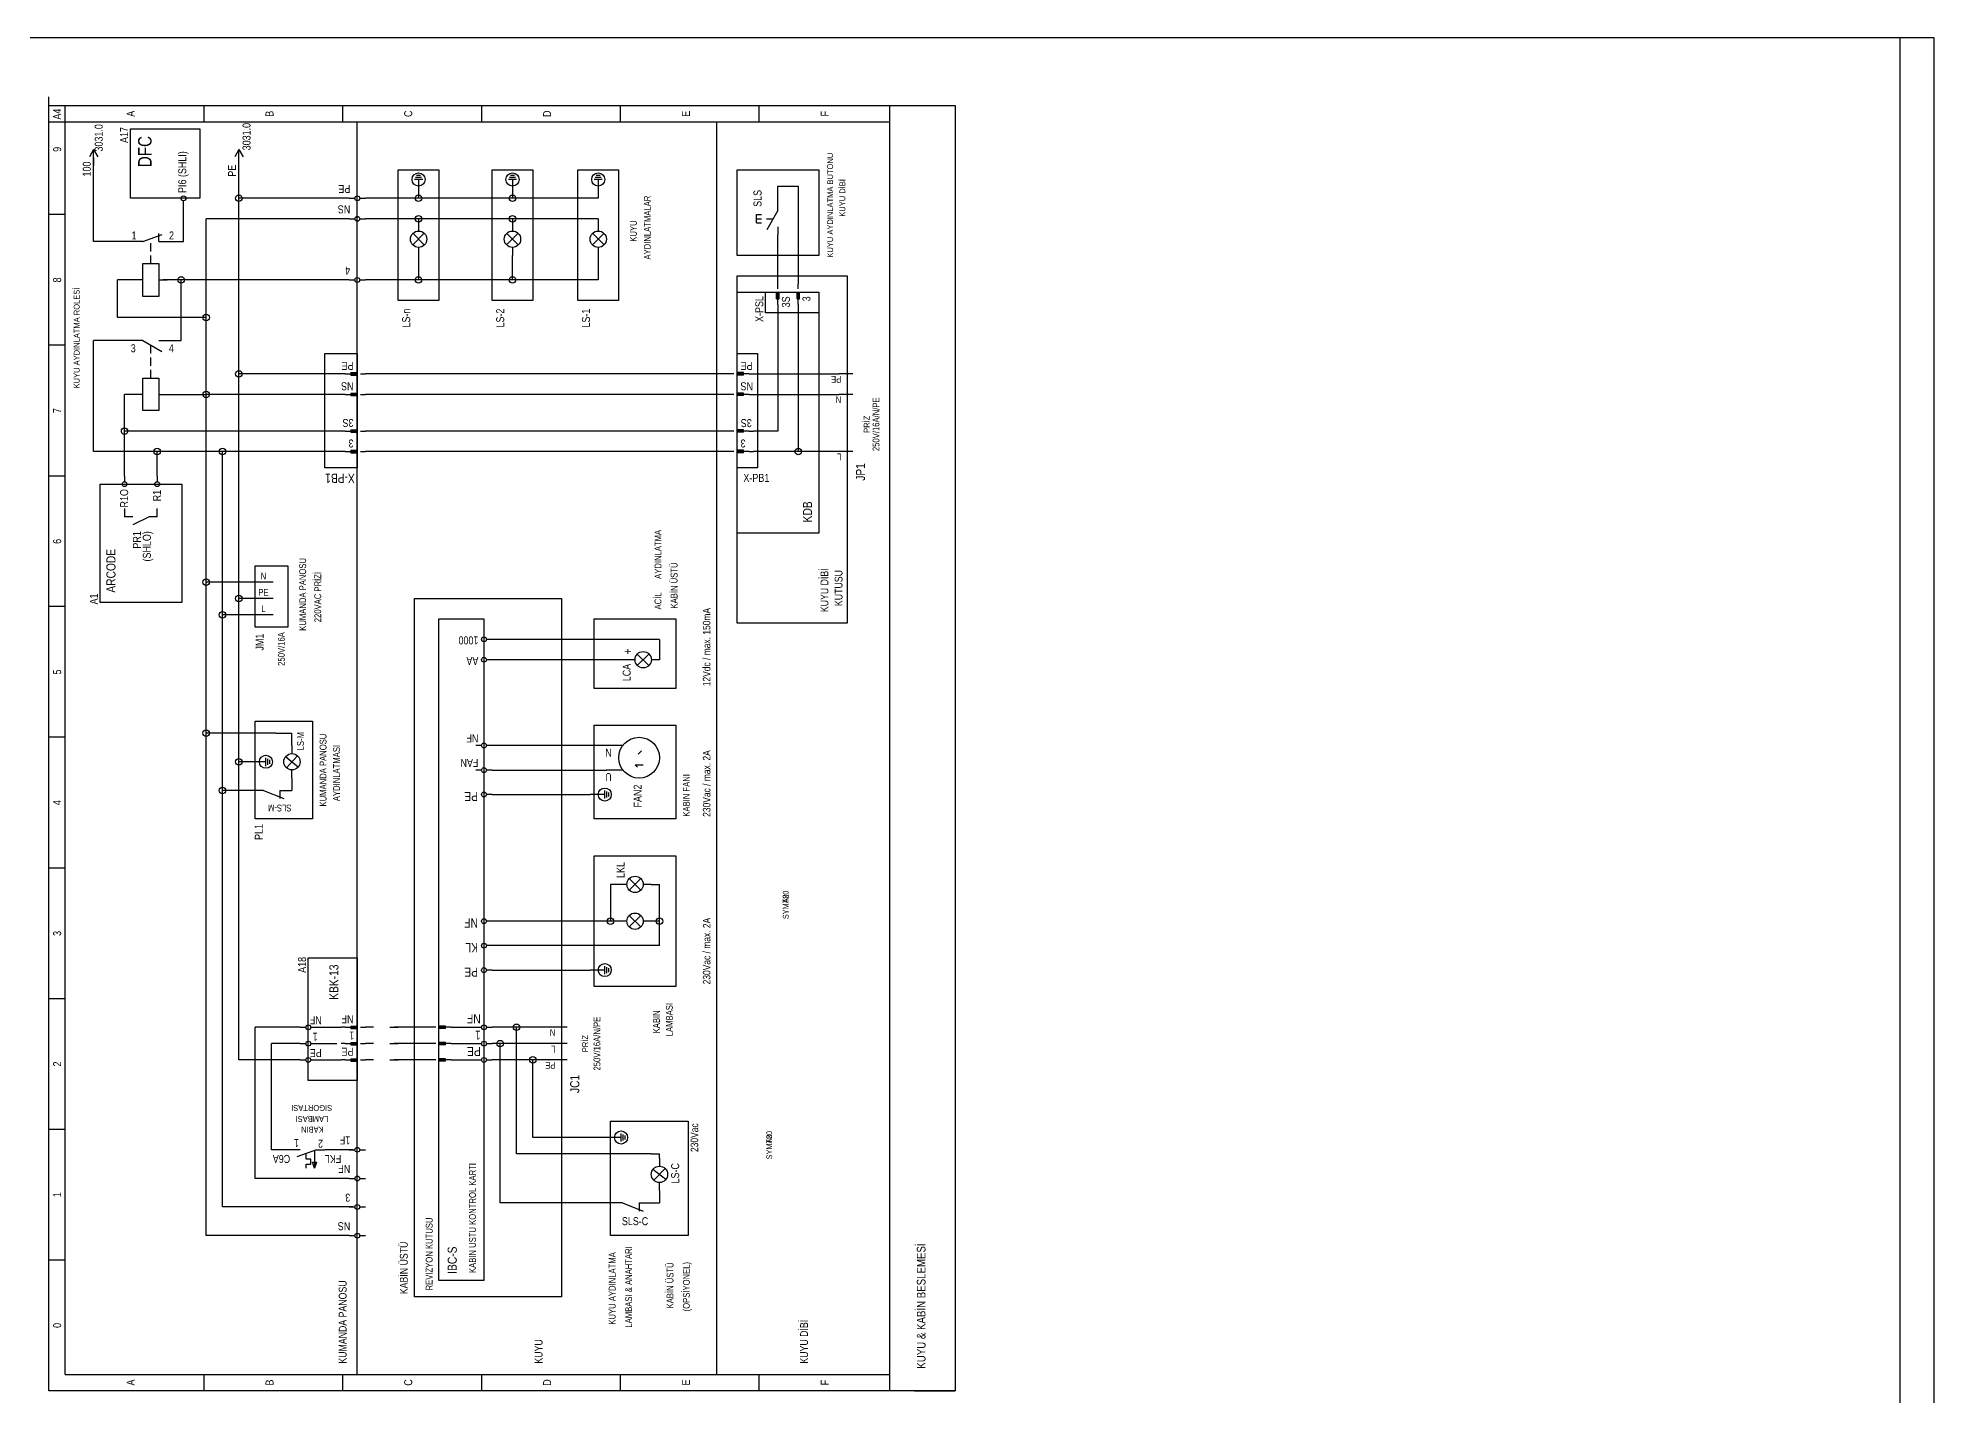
# Model space of a CAD drawing. Header units: centimetres. Extents: x 0 to 12847, y -30 to 2970.
# Drawn here: x 11451 to 12847, y 1971 to 2970 of the extents above; entities that cross this region are included whole.
import ezdxf
from ezdxf.enums import TextEntityAlignment as Align

# ---------------------------------------------------------------- set-up
doc = ezdxf.new("R2010")
doc.units = ezdxf.units.CM
for name, color, linetype in [('SCOTT-CERCEVE', 7, 'CONTINUOUS'), ('SCOTT-ELEKTRIK', 3, 'CONTINUOUS'), ('SCOTT-ELEKTRIK-YAZI', 4, 'CONTINUOUS')]:
    doc.layers.add(name, color=color, linetype=linetype)
doc.styles.get("Standard").update_dxf_attribs({"font": 'arial.ttf', "width": 0.8})

msp = doc.modelspace()

# ---------------------------------------------------------------- linework, layer by layer
at = {"layer": 'SCOTT-CERCEVE'}
for points in [[(0, 0), (12846.6, 0), (12846.6, 2970), (0, 2970)], [(100, 0), (12821.6, 0), (12821.6, 2970), (100, 2970)]]:
    msp.add_lwpolyline(points, close=True, dxfattribs=at)
at = {"layer": 'SCOTT-ELEKTRIK'}
for p, q in [((11458.9, 2920.2), (11458.9, 2926.6)), ((11458.9, 1974.4), (11458.9, 2920.2)), ((11458.9, 2920.2), (12126, 2920.2)), ((11470.9, 1986.5), (11470.9, 2920.2)), ((11573.1, 2920.2), (11573.1, 2908.2)), ((11675.2, 2920.2), (11675.2, 2908.2)), ((11777.4, 2920.2), (11777.4, 2908.2)), ((11879.6, 2908.2), (11879.6, 2920.2)), ((11981.8, 2908.2), (11981.8, 2920.2)), ((12077.9, 1974.4), (12077.9, 2920.2)), ((12126, 2920.2), (12126, 1974.4)), ((11458.9, 2908.2), (12077.9, 2908.2)), ((11519, 2903.1), (11570.1, 2903.1)), ((11519, 2852), (11519, 2903.1)), ((11570.1, 2903.1), (11570.1, 2852)), ((11686, 1986.5), (11686, 2908.2)), ((11950.5, 1986.5), (11950.5, 2908.2)), ((11491.9, 2888), (11488.9, 2882.6)), ((11491.9, 2888), (11494.9, 2882.6)), ((11491.9, 2876), (11491.9, 2888)), ((11491.9, 2882), (11491.9, 2876)), ((11491.9, 2820.1), (11491.9, 2876)), ((11598.8, 2888), (11595.8, 2882.6)), ((11598.8, 2852), (11598.8, 2888)), ((11598.8, 2888), (11601.9, 2882.6)), ((11716.1, 2776.8), (11716.1, 2873)), ((11716.1, 2873), (11746.1, 2873)), ((11734.1, 2865.8), (11728.1, 2865.8)), ((11733.3, 2867.3), (11728.8, 2867.3)), ((11732.6, 2868.8), (11729.6, 2868.8)), ((11731.1, 2865.8), (11731.1, 2855)), ((11746.1, 2873), (11746.1, 2776.8)), ((11785.2, 2776.8), (11785.2, 2873)), ((11785.2, 2873), (11815.2, 2873)), ((11803.2, 2865.8), (11797.2, 2865.8)), ((11802.5, 2867.3), (11797.9, 2867.3)), ((11801.7, 2868.8), (11798.7, 2868.8)), ((11800.2, 2865.8), (11800.2, 2855)), ((11815.2, 2873), (11815.2, 2776.8)), ((11848.3, 2776.8), (11848.3, 2873)), ((11848.3, 2873), (11878.3, 2873)), ((11866.3, 2865.8), (11860.3, 2865.8)), ((11865.6, 2867.3), (11861.1, 2867.3)), ((11864.8, 2868.8), (11861.8, 2868.8)), ((11863.3, 2865.8), (11863.3, 2855)), ((11878.3, 2873), (11878.3, 2776.8)), ((11965.5, 2809.9), (11965.5, 2873)), ((11965.5, 2873), (12025.6, 2873)), ((12025.6, 2873), (12025.6, 2809.9)), ((11570.1, 2852), (11519, 2852)), ((11558, 2846), (11558, 2850.2)), ((11680, 2852), (11598.8, 2852)), ((11598.8, 2722.7), (11598.8, 2852)), ((11680, 2852), (11684.2, 2852)), ((11687.8, 2852), (11692, 2852)), ((11731.1, 2852), (11692, 2852)), ((11731.1, 2855), (11731.1, 2852)), ((11800.2, 2852), (11731.1, 2852)), ((11800.2, 2855), (11800.2, 2852)), ((11863.3, 2852), (11800.2, 2852)), ((11863.3, 2855), (11863.3, 2852)), ((11995.5, 2861), (12010.6, 2861)), ((11995.5, 2849), (11995.5, 2861)), ((11995.5, 2843), (11995.5, 2849)), ((12010.6, 2861), (12010.6, 2788.9)), ((11470.9, 2840), (11458.9, 2840)), ((11558, 2820.1), (11558, 2846)), ((11574.8, 2707.7), (11574.8, 2836.9)), ((11680, 2836.9), (11574.8, 2836.9)), ((11680, 2836.9), (11684.2, 2836.9)), ((11687.8, 2836.9), (11692, 2836.9)), ((11731.1, 2836.9), (11692, 2836.9)), ((11731.1, 2836.9), (11731.1, 2833.9)), ((11800.2, 2836.9), (11731.1, 2836.9)), ((11731.1, 2833.9), (11731.1, 2827.9)), ((11800.2, 2836.9), (11800.2, 2833.9)), ((11863.3, 2836.9), (11800.2, 2836.9)), ((11800.2, 2833.9), (11800.2, 2827.9)), ((11863.3, 2836.9), (11863.3, 2833.9)), ((11863.3, 2833.9), (11863.3, 2827.9)), ((11979.9, 2833.9), (11979.9, 2840)), ((11979.9, 2840), (11983.5, 2840)), ((11979.9, 2836.9), (11983.5, 2836.9)), ((11979.9, 2833.9), (11983.5, 2833.9)), ((11987.1, 2836.9), (11992.1, 2836.9)), ((11995.5, 2843), (11987.3, 2828.7)), ((11525, 2820.1), (11491.9, 2820.1)), ((11528, 2820.1), (11522, 2820.1)), ((11528, 2820.1), (11542.4, 2825.3)), ((11534, 2821.9), (11534, 2822.2)), ((11540, 2820.1), (11540, 2826.1)), ((11540, 2820.1), (11546, 2820.1)), ((11546, 2820.1), (11558, 2820.1)), ((11735.3, 2817.7), (11726.8, 2826.2)), ((11735.3, 2826.2), (11726.8, 2817.7)), ((11804.4, 2817.7), (11795.9, 2826.2)), ((11804.4, 2826.2), (11795.9, 2817.7)), ((11867.6, 2817.7), (11859.1, 2826.2)), ((11867.6, 2826.2), (11859.1, 2817.7)), ((11995.5, 2830.9), (11995.5, 2824.9)), ((11995.5, 2788.9), (11995.5, 2824.9)), ((11534, 2812.9), (11534, 2818.9)), ((11534, 2803.9), (11534, 2809.9)), ((11731.1, 2815.9), (11731.1, 2809.9)), ((11731.1, 2809.9), (11731.1, 2791.9)), ((11800.2, 2815.9), (11800.2, 2809.9)), ((11800.2, 2791.9), (11800.2, 2809.9)), ((11863.3, 2815.9), (11863.3, 2809.9)), ((11863.3, 2809.9), (11863.3, 2791.9)), ((12025.6, 2809.9), (11965.5, 2809.9)), ((11509.4, 2764.3), (11509.4, 2791.9)), ((11522, 2791.9), (11509.4, 2791.9)), ((11528, 2791.9), (11522, 2791.9)), ((11528, 2803.9), (11540, 2803.9)), ((11528, 2779.8), (11528, 2803.9)), ((11540, 2803.9), (11540, 2779.8)), ((11540, 2791.9), (11546, 2791.9)), ((11675.2, 2791.9), (11543, 2791.9)), ((11556.3, 2747.4), (11556.3, 2791.9)), ((11680, 2791.9), (11649.7, 2791.9)), ((11680, 2791.9), (11684.2, 2791.9)), ((11687.8, 2791.9), (11692, 2791.9)), ((11731.1, 2791.9), (11692, 2791.9)), ((11800.2, 2791.9), (11731.1, 2791.9)), ((11863.3, 2791.9), (11800.2, 2791.9)), ((11965.5, 2794.9), (12046.6, 2794.9)), ((11965.5, 2782.9), (11965.5, 2794.9)), ((12046.6, 2794.9), (12046.6, 2539.4)), ((11540, 2779.8), (11528, 2779.8)), ((11965.5, 2605.5), (11965.5, 2782.9)), ((11965.5, 2782.9), (12025.6, 2782.9)), ((11986.5, 2782.9), (12025.6, 2782.9)), ((11986.5, 2767.8), (11986.5, 2782.9)), ((11994.6, 2782.9), (11996.4, 2782.9)), ((11994.6, 2778), (11994.6, 2782.9)), ((11994.6, 2778), (11996.4, 2778)), ((11994.9, 2778), (11994.9, 2782.9)), ((11995.2, 2778), (11995.2, 2782.9)), ((11995.5, 2785.3), (11995.5, 2788.9)), ((11995.5, 2773.8), (11995.5, 2782.9)), ((11995.8, 2778), (11995.8, 2782.9)), ((11996.1, 2778), (11996.1, 2782.9)), ((11996.4, 2778), (11996.4, 2782.9)), ((12009.7, 2782.9), (12011.5, 2782.9)), ((12009.7, 2778), (12009.7, 2782.9)), ((12009.7, 2778), (12011.5, 2778)), ((12010, 2778), (12010, 2782.9)), ((12010.3, 2778), (12010.3, 2782.9)), ((12010.6, 2785.3), (12010.6, 2788.9)), ((12010.6, 2773.8), (12010.6, 2782.9)), ((12010.9, 2778), (12010.9, 2782.9)), ((12011.2, 2778), (12011.2, 2782.9)), ((12011.5, 2778), (12011.5, 2782.9)), ((12025.6, 2782.9), (12025.6, 2767.8)), ((12025.6, 2782.9), (12025.6, 2605.5)), ((11574.8, 2764.3), (11509.4, 2764.3)), ((11746.1, 2776.8), (11716.1, 2776.8)), ((11815.2, 2776.8), (11785.2, 2776.8)), ((11878.3, 2776.8), (11848.3, 2776.8)), ((12025.6, 2767.8), (11986.5, 2767.8)), ((11995.5, 2773.8), (11995.5, 2770.8)), ((11995.5, 2770.8), (11995.5, 2680.7)), ((12010.6, 2773.8), (12010.6, 2770.8)), ((12010.6, 2770.8), (12010.6, 2665.6)), ((11470.9, 2743.8), (11458.9, 2743.8)), ((11491.9, 2665.6), (11491.9, 2747.4)), ((11525, 2747.4), (11491.9, 2747.4)), ((11528, 2747.4), (11522, 2747.4)), ((11528, 2747.4), (11542.2, 2739.2)), ((11534, 2737.8), (11534, 2743.8)), ((11534, 2737.8), (11534, 2739.5)), ((11540, 2747.4), (11546, 2747.4)), ((11546, 2747.4), (11556.3, 2747.4)), ((11662, 2653.6), (11662, 2737.8)), ((11662, 2737.8), (11686, 2737.8)), ((11686, 2737.8), (11686, 2653.6)), ((11965.5, 2653.6), (11965.5, 2737.8)), ((11965.5, 2737.8), (11980.5, 2737.8)), ((11980.5, 2737.8), (11980.5, 2653.6)), ((11534, 2728.8), (11534, 2734.8)), ((11534, 2719.7), (11534, 2725.8)), ((11674, 2722.7), (11598.8, 2722.7)), ((11598.8, 2557.5), (11598.8, 2722.7)), ((11677, 2722.7), (11674, 2722.7)), ((11677, 2722.7), (11686, 2722.7)), ((11681.2, 2723.7), (11686, 2723.7)), ((11681.2, 2723.7), (11681.2, 2721.8)), ((11681.2, 2723.3), (11686, 2723.3)), ((11681.2, 2723), (11686, 2723)), ((11681.2, 2722.4), (11686, 2722.4)), ((11681.2, 2722.1), (11686, 2722.1)), ((11681.2, 2721.8), (11686, 2721.8)), ((11686, 2723.7), (11686, 2721.8)), ((11688.4, 2722.7), (11692, 2722.7)), ((11959.5, 2722.7), (11692, 2722.7)), ((11963.1, 2722.7), (11959.5, 2722.7)), ((11965.5, 2721.8), (11965.5, 2723.7)), ((11970.3, 2723.7), (11965.5, 2723.7)), ((11970.3, 2723.3), (11965.5, 2723.3)), ((11970.3, 2723), (11965.5, 2723)), ((11974.5, 2722.7), (11965.5, 2722.7)), ((11970.3, 2722.4), (11965.5, 2722.4)), ((11970.3, 2722.1), (11965.5, 2722.1)), ((11970.3, 2721.8), (11965.5, 2721.8)), ((11970.3, 2721.8), (11970.3, 2723.7)), ((11974.5, 2722.7), (11977.5, 2722.7)), ((11977.5, 2722.7), (12040.6, 2722.7)), ((12050.8, 2722.7), (12040.6, 2722.7)), ((11514.7, 2680.7), (11514.7, 2707.7)), ((11528, 2707.7), (11514.7, 2707.7)), ((11528, 2719.7), (11540, 2719.7)), ((11528, 2695.7), (11528, 2719.7)), ((11540, 2719.7), (11540, 2695.7)), ((11540, 2707.7), (11574.8, 2707.7)), ((11574.8, 2569.5), (11574.8, 2707.7)), ((11674, 2707.7), (11574.8, 2707.7)), ((11677, 2707.7), (11674, 2707.7)), ((11677, 2707.7), (11686, 2707.7)), ((11681.2, 2708.6), (11686, 2708.6)), ((11681.2, 2708.6), (11681.2, 2706.8)), ((11681.2, 2708.3), (11686, 2708.3)), ((11681.2, 2708), (11686, 2708)), ((11686, 2708.6), (11686, 2706.8)), ((11688.4, 2707.7), (11692, 2707.7)), ((11959.5, 2707.7), (11692, 2707.7)), ((11963.1, 2707.7), (11959.5, 2707.7)), ((11965.5, 2706.8), (11965.5, 2708.6)), ((11970.3, 2708.6), (11965.5, 2708.6)), ((11970.3, 2708.3), (11965.5, 2708.3)), ((11970.3, 2708), (11965.5, 2708)), ((11974.5, 2707.7), (11965.5, 2707.7)), ((11970.3, 2706.8), (11970.3, 2708.6)), ((11974.5, 2707.7), (11977.5, 2707.7)), ((11977.5, 2707.7), (12040.6, 2707.7)), ((12050.8, 2707.7), (12040.6, 2707.7)), ((11540, 2695.7), (11528, 2695.7)), ((11681.2, 2707.4), (11686, 2707.4)), ((11681.2, 2707.1), (11686, 2707.1)), ((11681.2, 2706.8), (11686, 2706.8)), ((11970.3, 2707.4), (11965.5, 2707.4)), ((11970.3, 2707.1), (11965.5, 2707.1)), ((11970.3, 2706.8), (11965.5, 2706.8)), ((11674, 2680.7), (11514.7, 2680.7)), ((11514.7, 2647.6), (11514.7, 2680.7)), ((11677, 2680.7), (11674, 2680.7)), ((11677, 2680.7), (11686, 2680.7)), ((11681.2, 2681.6), (11686, 2681.6)), ((11681.2, 2681.6), (11681.2, 2679.8)), ((11681.2, 2681.3), (11686, 2681.3)), ((11681.2, 2681), (11686, 2681)), ((11681.2, 2680.4), (11686, 2680.4)), ((11681.2, 2680.1), (11686, 2680.1)), ((11681.2, 2679.8), (11686, 2679.8)), ((11686, 2681.6), (11686, 2679.8)), ((11688.4, 2680.7), (11692, 2680.7)), ((11959.5, 2680.7), (11692, 2680.7)), ((11963.1, 2680.7), (11959.5, 2680.7)), ((11965.5, 2679.8), (11965.5, 2681.6)), ((11970.3, 2681.6), (11965.5, 2681.6)), ((11970.3, 2681.3), (11965.5, 2681.3)), ((11970.3, 2681), (11965.5, 2681)), ((11974.5, 2680.7), (11965.5, 2680.7)), ((11970.3, 2680.4), (11965.5, 2680.4)), ((11970.3, 2680.1), (11965.5, 2680.1)), ((11970.3, 2679.8), (11965.5, 2679.8)), ((11970.3, 2679.8), (11970.3, 2681.6)), ((11974.5, 2680.7), (11977.5, 2680.7)), ((11995.5, 2680.7), (11977.5, 2680.7)), ((11681.2, 2666.6), (11686, 2666.6)), ((11681.2, 2666.6), (11681.2, 2664.7)), ((11681.2, 2666.3), (11686, 2666.3)), ((11681.2, 2665.9), (11686, 2665.9)), ((11686, 2666.6), (11686, 2664.7)), ((11965.5, 2664.7), (11965.5, 2666.6)), ((11970.3, 2666.6), (11965.5, 2666.6)), ((11970.3, 2666.3), (11965.5, 2666.3)), ((11970.3, 2665.9), (11965.5, 2665.9)), ((11970.3, 2664.7), (11970.3, 2666.6)), ((11538.7, 2665.6), (11491.9, 2665.6)), ((11538.7, 2647.6), (11538.7, 2665.6)), ((11586.8, 2665.6), (11538.7, 2665.6)), ((11586.8, 2545.4), (11586.8, 2665.6)), ((11674, 2665.6), (11586.8, 2665.6)), ((11686, 2653.6), (11662, 2653.6)), ((11677, 2665.6), (11674, 2665.6)), ((11677, 2665.6), (11686, 2665.6)), ((11681.2, 2665.3), (11686, 2665.3)), ((11681.2, 2665), (11686, 2665)), ((11681.2, 2664.7), (11686, 2664.7)), ((11688.4, 2665.6), (11692, 2665.6)), ((11959.5, 2665.6), (11692, 2665.6)), ((11963.1, 2665.6), (11959.5, 2665.6)), ((11974.5, 2665.6), (11965.5, 2665.6)), ((11970.3, 2665.3), (11965.5, 2665.3)), ((11970.3, 2665), (11965.5, 2665)), ((11970.3, 2664.7), (11965.5, 2664.7)), ((11980.5, 2653.6), (11965.5, 2653.6)), ((11974.5, 2665.6), (11977.5, 2665.6)), ((12010.6, 2665.6), (11977.5, 2665.6)), ((12040.6, 2665.6), (12010.6, 2665.6)), ((12050.8, 2665.6), (12040.6, 2665.6)), ((11470.9, 2647.6), (11458.9, 2647.6)), ((11496.7, 2554.5), (11496.7, 2641.6)), ((11496.7, 2641.6), (11556.8, 2641.6)), ((11514.7, 2647.6), (11514.7, 2643.4)), ((11538.7, 2647.6), (11538.7, 2643.4)), ((11556.8, 2641.6), (11556.8, 2554.5)), ((11514.7, 2623.6), (11514.7, 2617.6)), ((11520.7, 2617.6), (11514.7, 2617.6)), ((11532.7, 2617.6), (11520.7, 2611.6)), ((11538.7, 2617.6), (11532.7, 2617.6)), ((11538.7, 2617.6), (11538.7, 2623.6)), ((12025.6, 2605.5), (11965.5, 2605.5)), ((11965.5, 2539.4), (11965.5, 2605.5)), ((11610.9, 2569.5), (11574.8, 2569.5)), ((11574.8, 2458.3), (11574.8, 2569.5)), ((11610.9, 2581.5), (11634.9, 2581.5)), ((11610.9, 2536.4), (11610.9, 2581.5)), ((11613.9, 2569.5), (11610.9, 2569.5)), ((11624.1, 2569.5), (11613.9, 2569.5)), ((11634.9, 2581.5), (11634.9, 2536.4)), ((11556.8, 2554.5), (11496.7, 2554.5)), ((11610.9, 2557.5), (11598.8, 2557.5)), ((11598.8, 2437.3), (11598.8, 2557.5)), ((11613.9, 2557.5), (11610.9, 2557.5)), ((11624.1, 2557.5), (11613.9, 2557.5)), ((11728.1, 2043.6), (11728.1, 2557.5)), ((11728.1, 2557.5), (11836.3, 2557.5)), ((11836.3, 2557.5), (11836.3, 2043.6)), ((11470.9, 2551.5), (11458.9, 2551.5)), ((11610.9, 2545.4), (11586.8, 2545.4)), ((11586.8, 2416.2), (11586.8, 2545.4)), ((11613.9, 2545.4), (11610.9, 2545.4)), ((11624.1, 2545.4), (11613.9, 2545.4)), ((11746.1, 2055.6), (11746.1, 2542.4)), ((11746.1, 2542.4), (11779.2, 2542.4)), ((11779.2, 2542.4), (11779.2, 2055.6)), ((11860.3, 2491.3), (11860.3, 2542.4)), ((11860.3, 2542.4), (11920.4, 2542.4)), ((11920.4, 2542.4), (11920.4, 2491.3)), ((11634.9, 2536.4), (11610.9, 2536.4)), ((11785.2, 2527.4), (11781, 2527.4)), ((11908.4, 2527.4), (11785.2, 2527.4)), ((11908.4, 2527.4), (11908.4, 2512.4)), ((12046.6, 2539.4), (11965.5, 2539.4)), ((11785.2, 2512.4), (11781, 2512.4)), ((11884.3, 2512.4), (11785.2, 2512.4)), ((11890.4, 2512.4), (11884.3, 2512.4)), ((11892.1, 2508.1), (11900.6, 2516.6)), ((11900.6, 2508.1), (11892.1, 2516.6)), ((11908.4, 2512.4), (11902.4, 2512.4)), ((11920.4, 2491.3), (11860.3, 2491.3)), ((11610.9, 2458.3), (11574.8, 2458.3)), ((11574.8, 2088.6), (11574.8, 2458.3)), ((11610.9, 2395.2), (11610.9, 2467.3)), ((11610.9, 2467.3), (11652.9, 2467.3)), ((11611.1, 2458.3), (11610.9, 2458.3)), ((11625.9, 2458.3), (11610.9, 2458.3)), ((11625.9, 2458.3), (11637.9, 2458.3)), ((11637.9, 2449.3), (11637.9, 2458.3)), ((11652.9, 2467.3), (11652.9, 2395.2)), ((11860.3, 2395.2), (11860.3, 2464.3)), ((11860.3, 2464.3), (11920.4, 2464.3)), ((11920.4, 2464.3), (11920.4, 2395.2)), ((11470.9, 2455.3), (11458.9, 2455.3)), ((11637.9, 2449.3), (11637.9, 2443.3)), ((11777.4, 2449.3), (11773.2, 2449.3)), ((11785.2, 2449.3), (11781, 2449.3)), ((11869.3, 2449.3), (11785.2, 2449.3)), ((11881.2, 2449.3), (11869.3, 2449.3)), ((11892.7, 2442.8), (11895.2, 2445.3)), ((11610.9, 2437.3), (11598.8, 2437.3)), ((11598.8, 2217.9), (11598.8, 2437.3)), ((11611.1, 2437.3), (11610.9, 2437.3)), ((11618.7, 2437.3), (11610.9, 2437.3)), ((11618.7, 2434.2), (11618.7, 2440.3)), ((11620.2, 2435), (11620.2, 2439.5)), ((11621.7, 2435.7), (11621.7, 2438.8)), ((11642.5, 2433.4), (11633.1, 2440.9)), ((11642, 2441.6), (11633.8, 2432.9)), ((11637.9, 2425.2), (11637.9, 2431.2)), ((11777.4, 2431.2), (11773.2, 2431.2)), ((11785.2, 2431.2), (11781, 2431.2)), ((11785.2, 2431.2), (11869.3, 2431.2)), ((11881.2, 2431.2), (11869.3, 2431.2)), ((11892.3, 2433.4), (11890.6, 2435.1)), ((11890.6, 2435.1), (11896.5, 2435.1)), ((11610.9, 2416.2), (11586.8, 2416.2)), ((11586.8, 2109.7), (11586.8, 2416.2)), ((11616.9, 2416.2), (11610.9, 2416.2)), ((11611.1, 2416.2), (11610.9, 2416.2)), ((11616.9, 2416.2), (11631.9, 2410.2)), ((11628.9, 2416.2), (11628.9, 2410.2)), ((11628.9, 2416.2), (11631.9, 2416.2)), ((11631.9, 2416.2), (11637.9, 2416.2)), ((11637.9, 2425.2), (11637.9, 2416.2)), ((11868.1, 2410.2), (11868.1, 2416.2)), ((11869.6, 2411), (11869.6, 2415.5)), ((11871.1, 2411.7), (11871.1, 2414.7)), ((11785.2, 2413.2), (11781, 2413.2)), ((11785.2, 2413.2), (11857.3, 2413.2)), ((11868.1, 2413.2), (11857.3, 2413.2)), ((11652.9, 2395.2), (11610.9, 2395.2)), ((11920.4, 2395.2), (11860.3, 2395.2)), ((11470.9, 2359.1), (11458.9, 2359.1)), ((11860.3, 2272), (11860.3, 2368.1)), ((11860.3, 2368.1), (11920.4, 2368.1)), ((11920.4, 2368.1), (11920.4, 2272)), ((11878.3, 2347.1), (11872.3, 2347.1)), ((11872.3, 2347.1), (11872.3, 2320)), ((11884.3, 2347.1), (11878.3, 2347.1)), ((11886.1, 2342.8), (11894.6, 2351.3)), ((11894.6, 2342.8), (11886.1, 2351.3)), ((11902.4, 2347.1), (11896.4, 2347.1)), ((11902.4, 2347.1), (11908.4, 2347.1)), ((11908.4, 2320), (11908.4, 2347.1)), ((11785.2, 2320), (11781, 2320)), ((11872.3, 2320), (11785.2, 2320)), ((11878.3, 2320), (11872.3, 2320)), ((11884.3, 2320), (11878.3, 2320)), ((11886.1, 2315.8), (11894.6, 2324.3)), ((11894.6, 2315.8), (11886.1, 2324.3)), ((11902.4, 2320), (11896.4, 2320)), ((11908.4, 2320), (11902.4, 2320)), ((11908.4, 2302), (11908.4, 2320)), ((11649.9, 2202.8), (11649.9, 2293)), ((11649.9, 2293), (11686, 2293)), ((11686, 2293), (11686, 2202.8)), ((11785.2, 2302), (11781, 2302)), ((11908.4, 2302), (11785.2, 2302)), ((11785.2, 2284), (11781, 2284)), ((11785.2, 2284), (11857.3, 2284)), ((11868.1, 2284), (11857.3, 2284)), ((11868.1, 2281), (11868.1, 2287)), ((11869.6, 2281.7), (11869.6, 2286.2)), ((11871.1, 2282.5), (11871.1, 2285.5)), ((11470.9, 2262.9), (11458.9, 2262.9)), ((11920.4, 2272), (11860.3, 2272)), ((11643.9, 2241.9), (11610.9, 2241.9)), ((11610.9, 2130.7), (11610.9, 2241.9)), ((11643.9, 2241.9), (11648.1, 2241.9)), ((11651.7, 2241.9), (11655.9, 2241.9)), ((11655.9, 2241.9), (11674, 2241.9)), ((11677, 2241.9), (11674, 2241.9)), ((11677, 2241.9), (11686, 2241.9)), ((11681.2, 2242.8), (11686, 2242.8)), ((11681.2, 2242.8), (11681.2, 2241)), ((11681.2, 2242.5), (11686, 2242.5)), ((11681.2, 2242.2), (11686, 2242.2)), ((11681.2, 2241.6), (11686, 2241.6)), ((11681.2, 2241.3), (11686, 2241.3)), ((11681.2, 2241), (11686, 2241)), ((11686, 2242.8), (11686, 2241)), ((11688.4, 2241.9), (11692, 2241.9)), ((11698, 2241.9), (11692, 2241.9)), ((11710, 2241.9), (11716.1, 2241.9)), ((11716.1, 2241.9), (11713, 2241.9)), ((11740.1, 2241.9), (11716.1, 2241.9)), ((11743.7, 2241.9), (11740.1, 2241.9)), ((11746.1, 2241), (11746.1, 2242.8)), ((11750.9, 2242.8), (11746.1, 2242.8)), ((11750.9, 2242.5), (11746.1, 2242.5)), ((11750.9, 2242.2), (11746.1, 2242.2)), ((11755.1, 2241.9), (11746.1, 2241.9)), ((11750.9, 2241.6), (11746.1, 2241.6)), ((11750.9, 2241.3), (11746.1, 2241.3)), ((11750.9, 2241), (11746.1, 2241)), ((11750.9, 2241), (11750.9, 2242.8)), ((11755.1, 2241.9), (11758.1, 2241.9)), ((11758.1, 2241.9), (11773.2, 2241.9)), ((11773.2, 2241.9), (11777.4, 2241.9)), ((11781, 2241.9), (11785.2, 2241.9)), ((11803.2, 2241.9), (11785.2, 2241.9)), ((11803.2, 2148.7), (11803.2, 2241.9)), ((11830.3, 2241.9), (11803.2, 2241.9)), ((11840.5, 2241.9), (11830.3, 2241.9)), ((11643.9, 2229.9), (11622.9, 2229.9)), ((11622.9, 2151.8), (11622.9, 2229.9)), ((11643.9, 2229.9), (11648.1, 2229.9)), ((11651.7, 2229.9), (11655.9, 2229.9)), ((11655.9, 2229.9), (11671, 2229.9)), ((11677, 2229.9), (11674, 2229.9)), ((11677, 2229.9), (11686, 2229.9)), ((11681.2, 2230.8), (11686, 2230.8)), ((11681.2, 2230.8), (11681.2, 2229)), ((11681.2, 2230.5), (11686, 2230.5)), ((11681.2, 2230.2), (11686, 2230.2)), ((11681.2, 2229.6), (11686, 2229.6)), ((11681.2, 2229.3), (11686, 2229.3)), ((11681.2, 2229), (11686, 2229)), ((11686, 2230.8), (11686, 2229)), ((11688.4, 2229.9), (11692, 2229.9)), ((11698, 2229.9), (11692, 2229.9)), ((11710, 2229.9), (11716.1, 2229.9)), ((11716.1, 2229.9), (11713, 2229.9)), ((11740.1, 2229.9), (11716.1, 2229.9)), ((11743.7, 2229.9), (11740.1, 2229.9)), ((11746.1, 2229), (11746.1, 2230.8)), ((11750.9, 2230.8), (11746.1, 2230.8)), ((11750.9, 2230.5), (11746.1, 2230.5)), ((11750.9, 2230.2), (11746.1, 2230.2)), ((11755.1, 2229.9), (11746.1, 2229.9)), ((11750.9, 2229.6), (11746.1, 2229.6)), ((11750.9, 2229.3), (11746.1, 2229.3)), ((11750.9, 2229), (11746.1, 2229)), ((11750.9, 2229), (11750.9, 2230.8)), ((11755.1, 2229.9), (11758.1, 2229.9)), ((11758.1, 2229.9), (11773.2, 2229.9)), ((11773.2, 2229.9), (11777.4, 2229.9)), ((11781, 2229.9), (11785.2, 2229.9)), ((11791.2, 2229.9), (11785.2, 2229.9)), ((11791.2, 2112.7), (11791.2, 2229.9)), ((11830.3, 2229.9), (11791.2, 2229.9)), ((11840.5, 2229.9), (11830.3, 2229.9)), ((11643.9, 2217.9), (11598.8, 2217.9)), ((11643.9, 2217.9), (11648.1, 2217.9)), ((11651.7, 2217.9), (11655.9, 2217.9)), ((11655.9, 2217.9), (11674, 2217.9)), ((11677, 2217.9), (11674, 2217.9)), ((11677, 2217.9), (11686, 2217.9)), ((11681.2, 2218.8), (11686, 2218.8)), ((11681.2, 2218.8), (11681.2, 2217)), ((11681.2, 2218.5), (11686, 2218.5)), ((11681.2, 2218.2), (11686, 2218.2)), ((11681.2, 2217.6), (11686, 2217.6)), ((11681.2, 2217.3), (11686, 2217.3)), ((11681.2, 2217), (11686, 2217)), ((11686, 2218.8), (11686, 2217)), ((11688.4, 2217.9), (11692, 2217.9)), ((11698, 2217.9), (11692, 2217.9)), ((11710, 2217.9), (11716.1, 2217.9)), ((11716.1, 2217.9), (11713, 2217.9)), ((11740.1, 2217.9), (11716.1, 2217.9)), ((11743.7, 2217.9), (11740.1, 2217.9)), ((11746.1, 2217), (11746.1, 2218.8)), ((11750.9, 2218.8), (11746.1, 2218.8)), ((11750.9, 2218.5), (11746.1, 2218.5)), ((11750.9, 2218.2), (11746.1, 2218.2)), ((11755.1, 2217.9), (11746.1, 2217.9)), ((11750.9, 2217.6), (11746.1, 2217.6)), ((11750.9, 2217.3), (11746.1, 2217.3)), ((11750.9, 2217), (11746.1, 2217)), ((11750.9, 2217), (11750.9, 2218.8)), ((11755.1, 2217.9), (11758.1, 2217.9)), ((11758.1, 2217.9), (11773.2, 2217.9)), ((11773.2, 2217.9), (11777.4, 2217.9)), ((11781, 2217.9), (11785.2, 2217.9)), ((11815.2, 2217.9), (11785.2, 2217.9)), ((11815.2, 2160.8), (11815.2, 2217.9)), ((11830.3, 2217.9), (11815.2, 2217.9)), ((11840.5, 2217.9), (11830.3, 2217.9)), ((11686, 2202.8), (11649.9, 2202.8)), ((11470.9, 2166.8), (11458.9, 2166.8)), ((11872.3, 2088.6), (11872.3, 2172.8)), ((11872.3, 2172.8), (11929.4, 2172.8)), ((11880.1, 2157.8), (11880.1, 2163.8)), ((11929.4, 2172.8), (11929.4, 2088.6)), ((11637.9, 2151.8), (11622.9, 2151.8)), ((11643.9, 2151.8), (11637.9, 2151.8)), ((11655.9, 2151.8), (11641.5, 2146.5)), ((11654.5, 2151), (11654.5, 2138.3)), ((11655.9, 2151.8), (11662, 2151.8)), ((11680, 2151.8), (11662, 2151.8)), ((11680, 2151.8), (11684.2, 2151.8)), ((11683, 2151.8), (11680, 2151.8)), ((11687.8, 2151.8), (11692, 2151.8)), ((11872.3, 2160.8), (11815.2, 2160.8)), ((11880.1, 2160.8), (11872.3, 2160.8)), ((11872.6, 2160.8), (11872.3, 2160.8)), ((11881.6, 2158.5), (11881.6, 2163)), ((11883.1, 2159.3), (11883.1, 2162.3)), ((11648.3, 2144.9), (11648.3, 2148.9)), ((11651.9, 2144.9), (11648.3, 2144.9)), ((11648.3, 2141.3), (11651.9, 2141.3)), ((11648.3, 2138.3), (11648.3, 2141.3)), ((11651.9, 2141.3), (11651.9, 2144.9)), ((11654.5, 2138.3), (11653.1, 2142.6)), ((11653.1, 2142.6), (11655.9, 2142.6)), ((11654.5, 2138.3), (11655.9, 2142.6)), ((11872.3, 2148.7), (11803.2, 2148.7)), ((11872.6, 2148.7), (11872.3, 2148.7)), ((11902.4, 2148.7), (11872.3, 2148.7)), ((11902.4, 2148.7), (11908.4, 2148.7)), ((11913, 2129.9), (11903.6, 2137.3)), ((11912.5, 2138), (11904.3, 2129.4)), ((11908.4, 2145.7), (11908.4, 2148.7)), ((11908.4, 2145.7), (11908.4, 2139.7)), ((11680, 2130.7), (11610.9, 2130.7)), ((11680, 2130.7), (11684.2, 2130.7)), ((11687.8, 2130.7), (11692, 2130.7)), ((11908.4, 2121.7), (11908.4, 2127.7)), ((11908.4, 2121.7), (11908.4, 2112.7)), ((11680, 2109.7), (11586.8, 2109.7)), ((11680, 2109.7), (11684.2, 2109.7)), ((11683, 2109.7), (11680, 2109.7)), ((11687.8, 2109.7), (11692, 2109.7)), ((11872.3, 2112.7), (11791.2, 2112.7)), ((11881.3, 2112.7), (11872.3, 2112.7)), ((11872.6, 2112.7), (11872.3, 2112.7)), ((11881.3, 2112.7), (11896.4, 2106.7)), ((11893.4, 2112.7), (11893.4, 2106.7)), ((11893.4, 2112.7), (11896.4, 2112.7)), ((11896.4, 2112.7), (11908.4, 2112.7)), ((11680, 2088.6), (11574.8, 2088.6)), ((11680, 2088.6), (11684.2, 2088.6)), ((11687.8, 2088.6), (11692, 2088.6)), ((11929.4, 2088.6), (11872.3, 2088.6)), ((11470.9, 2070.6), (11458.9, 2070.6)), ((11779.2, 2055.6), (11746.1, 2055.6)), ((11836.3, 2043.6), (11728.1, 2043.6)), ((11470.9, 1986.5), (12077.9, 1986.5)), ((11573.1, 1986.5), (11573.1, 1974.4)), ((11675.2, 1986.5), (11675.2, 1974.4)), ((11777.4, 1986.5), (11777.4, 1974.4)), ((11879.6, 1974.4), (11879.6, 1986.5)), ((11981.8, 1974.4), (11981.8, 1986.5)), ((12077.9, 1974.4), (12077.9, 1986.5)), ((12126, 1974.4), (11458.9, 1974.4)), ((12096, 1974.4), (12126, 1974.4))]:
    msp.add_line(p, q, dxfattribs=at)
msp.add_lwpolyline([(11653.1, 2142.6), (11655.9, 2142.6), (11654.5, 2138.3), (11653.1, 2142.6)], dxfattribs=at)
for centre, radius in [((11731.1, 2865.8), 4.81), ((11800.2, 2865.8), 4.81), ((11863.3, 2865.8), 4.81), ((11558, 2852), 1.8), ((11598.8, 2852), 2.4), ((11686, 2852), 1.8), ((11731.1, 2852), 2.4), ((11800.2, 2852), 2.4), ((11686, 2836.9), 1.8), ((11731.1, 2836.9), 2.4), ((11800.2, 2836.9), 2.4), ((11731.1, 2821.9), 6.01), ((11800.2, 2821.9), 6.01), ((11863.3, 2821.9), 6.01), ((11556.3, 2791.9), 2.4), ((11686, 2791.9), 1.8), ((11731.1, 2791.9), 2.4), ((11800.2, 2791.9), 2.4), ((11574.8, 2764.3), 2.4), ((11598.8, 2722.7), 2.4), ((11574.8, 2707.7), 2.4), ((11514.7, 2680.7), 2.4), ((11538.7, 2665.6), 2.4), ((11586.8, 2665.6), 2.4), ((12010.6, 2665.6), 2.4), ((11514.7, 2641.6), 1.8), ((11538.7, 2641.6), 1.8), ((11574.8, 2569.5), 2.4), ((11598.8, 2557.5), 2.4), ((11586.8, 2545.4), 2.4), ((11779.2, 2527.4), 1.8), ((11779.2, 2512.4), 1.8), ((11896.4, 2512.4), 6.01), ((11574.8, 2458.3), 2.4), ((11637.9, 2437.3), 6.01), ((11779.2, 2449.3), 1.8), ((11893.4, 2440.3), 15), ((11598.8, 2437.3), 2.4), ((11618.7, 2437.3), 4.81), ((11779.2, 2431.2), 1.8), ((11586.8, 2416.2), 2.4), ((11779.2, 2413.2), 1.8), ((11868.1, 2413.2), 4.81), ((11890.4, 2347.1), 6.01), ((11779.2, 2320), 1.8), ((11872.3, 2320), 2.4), ((11890.4, 2320), 6.01), ((11908.4, 2320), 2.4), ((11779.2, 2302), 1.8), ((11779.2, 2284), 1.8), ((11868.1, 2284), 4.81), ((11649.9, 2241.9), 1.8), ((11779.2, 2241.9), 1.8), ((11803.2, 2241.9), 2.4), ((11649.9, 2229.9), 1.8), ((11649.9, 2217.9), 1.8), ((11779.2, 2229.9), 1.8), ((11779.2, 2217.9), 1.8), ((11791.2, 2229.9), 2.4), ((11815.2, 2217.9), 2.4), ((11880.1, 2160.8), 4.81), ((11686, 2151.8), 1.8), ((11908.4, 2133.7), 6.01), ((11686, 2130.7), 1.8), ((11686, 2109.7), 1.8), ((11686, 2088.6), 1.8)]:
    msp.add_circle(centre, radius, dxfattribs=at)

# ---------------------------------------------------------------- texts
at = {"layer": 'SCOTT-ELEKTRIK-YAZI', "width": 0.8}
for s, height, rotation, p in [('A4', 5.89, 90, (11468, 2909.9)), ('3031.0', 5.89, 90, (11498.6, 2886.4)), ('3031.0', 5.89, 90, (11607.4, 2887.3)), ('PI6 (SHLI)', 5.89, 90, (11560.1, 2855.9)), ('KUYU AYDINLATMA BUTONU', 4.328, 90, (12036.2, 2808.3)), ('PE', 5.89, 180, (11680.8, 2861.8)), ('KUYU DİBİ', 4.33, 90, (12045.2, 2838.4)), ('SLS', 5.89, 90, (11983.5, 2845.7)), ('NS', 5.89, 180, (11680.8, 2846.8)), ('4', 5.89, 180, (11680.8, 2801.7)), ('KUYU AYDINLATMA ROLESİ', 4.328, 90, (11481.6, 2712.1)), ('4', 5.89, 360, (11547.3, 2738.7)), ('PE', 5.89, 180, (11683.2, 2731.6)), ('NS', 5.89, 180, (11683.2, 2716.6)), ('PE', 5.05, 180, (12042.2, 2721.3)), ('N', 5.05, 180, (12042.2, 2706.3)), ('3S', 5.89, 180, (11683.2, 2689.6)), ('3', 5.89, 180, (11683.2, 2674.5)), ('L', 5.05, 180, (12042.2, 2664.2)), ('X-PB1', 6.73, 180, (11684.1, 2649.3)), ('KDB', 6.73, 90, (12020.7, 2613.5)), ('AYDINLATMA', 5.05, 90, (11909.8, 2571.9)), ('ARCODE', 6.73, 90, (11508, 2561.8)), ('KABİN ÜSTÜ', 5.05, 90, (11921.7, 2550.1)), ('KUYU DİBİ', 5.77, 90, (12032.7, 2547.4)), ('KUTUSU', 5.77, 90, (12043.1, 2551.9)), ('A1', 5.89, 90, (11495, 2553.1)), ('ACİL', 5.05, 90, (11909.8, 2549.4)), ('12Vdc / max. 150mA', 5.554, 90, (11945.9, 2492.9)), ('1000', 5.89, 180, (11775.1, 2529.6)), ('AA', 5.89, 180, (11775.1, 2514.5)), ('LS-M', 5.05, 90, (11646.7, 2445.7)), ('NF', 5.89, 180, (11775.1, 2457.4)), ('N', 5.89, 180, (11873.2, 2447)), ('230Vac / max. 2A', 5.554, 90, (11945.9, 2396.8)), ('FAN', 5.89, 180, (11775.1, 2439.4)), ('U', 5.89, 180, (11873.2, 2429)), ('PE', 6.73, 180, (11774.8, 2415.1)), ('KABIN FANI', 5.05, 90, (11930.7, 2396.9)), ('LKL', 5.89, 90, (11882.7, 2351.8)), ('SYMT80', 4.21, 90, (12003.4, 2321.5)), ('SYMA2', 4.21, 90, (12003.4, 2321.5)), ('NF', 6.73, 180, (11774.8, 2322)), ('230Vac / max. 2A', 5.554, 90, (11945.9, 2273.5)), ('KL', 6.73, 180, (11774.8, 2303.9)), ('PE', 6.73, 180, (11774.8, 2285.9)), ('NF', 5.89, 180, (11659.8, 2250)), ('NF', 5.89, 180, (11683.2, 2250.8)), ('NF', 6.73, 180, (11776.8, 2251.5)), ('1', 5.89, 180, (11656.8, 2237.9)), ('1', 5.89, 180, (11683.8, 2238.8)), ('1', 6.73, 180, (11776.8, 2239.5)), ('N', 5.05, 180, (11831.8, 2240.5)), ('PE', 5.89, 180, (11659.8, 2225.9)), ('PE', 5.89, 180, (11683.2, 2226.8)), ('PE', 6.73, 180, (11776.8, 2227.5)), ('L', 5.05, 180, (11831.8, 2228.4)), ('PE', 5.05, 180, (11831.8, 2216.4)), ('1', 5.89, 180, (11643, 2159.7)), ('1F', 5.89, 180, (11680.8, 2161.6)), ('SYMT80', 4.21, 90, (11991.3, 2144.7)), ('SYMA2', 4.21, 90, (11991.3, 2144.7)), ('C6A', 5.89, 180, (11636.6, 2148)), ('NF', 5.89, 180, (11680.8, 2140.6)), ('KABIN USTU KONTROL KARTI', 5.049, 90, (11773.3, 2061.1)), ('3', 5.89, 180, (11680.8, 2119.5)), ('NS', 5.89, 180, (11680.8, 2098.5)), ('REVIZYON KUTUSU', 5.049, 90, (11741.4, 2048.3)), ('KABİN ÜSTÜ', 5.77, 90, (11723.1, 2045.5)), ('IBC-S', 6.73, 90, (11759.2, 2060.5)), ('KUYU & KABİN BESLEMESİ', 6.369, 90, (12104.2, 1990.7)), ('KUMANDA PANOSU', 5.77, 90, (11678.1, 1994.4)), ('KUYU DİBİ', 5.77, 90, (12017.7, 1994.4)), ('KUYU', 5.77, 90, (11822.3, 1994.4))]:
    msp.add_text(s, height=height, rotation=rotation, dxfattribs=at).set_placement(p)
for s, height, rotation, p in [('A17', 5.89, 90, (11517.3, 2904.4)), ('DFC', 9.98, 90, (11534.6, 2897.8)), ('100', 5.89, 90, (11489.8, 2879)), ('PE', 5.89, 90, (11596.7, 2876.7)), ('X-PSL', 5.89, 90, (11984.8, 2780)), ('3S', 5.89, 90, (12004.4, 2779.8)), ('3', 5.89, 90, (12019.5, 2779.8)), ('LS-n', 5.89, 90, (11724.9, 2770.8)), ('LS-2', 5.89, 90, (11794.1, 2770.8)), ('LS-1', 5.89, 90, (11857.2, 2770.8)), ('3', 5.89, 360, (11522.9, 2738.7)), ('PE', 5.89, 180, (11968.1, 2731.6)), ('NS', 5.89, 180, (11968.1, 2716.6)), ('3S', 5.89, 180, (11968.3, 2689.5)), ('3', 5.89, 180, (11968.1, 2674.5)), ('R1O', 5.89, 90, (11517.3, 2638)), ('R1', 5.89, 90, (11541.4, 2637.4)), ('PR1', 5.89, 90, (11526.7, 2607)), ('(SHLO)', 5.89, 90, (11534, 2607)), ('JM1', 5.89, 90, (11617, 2531.6)), ('250V/16A', 5.05, 90, (11632.6, 2532.7)), ('LCA', 5.89, 90, (11887.2, 2509.4)), ('FAN2', 5.89, 90, (11895.3, 2420.5)), ('PL1', 5.89, 90, (11616.4, 2391.5)), ('A18', 5.89, 90, (11648.3, 2293.7)), ('KBK-13', 6.73, 90, (11672.1, 2288.1)), ('KABIN', 5.05, 90, (11908.7, 2254.4)), ('LAMBASI', 5.05, 90, (11918.2, 2259.8)), ('JC1', 6.73, 90, (11849.4, 2206.9)), ('230Vac', 5.55, 90, (11936.9, 2171.2)), ('2', 5.89, 180, (11657.1, 2159.2)), ('FKL', 5.89, 180, (11662.1, 2147.9)), ('LS-C', 5.89, 90, (11922.9, 2142)), ('LAMBASI & ANAHTARI', 5.049, 90, (11888.2, 2080.8)), ('KUYU AYDINLATMA', 5.049, 90, (11876.1, 2076.4)), ('KABİN ÜSTÜ', 5.05, 90, (11918.7, 2068.9)), ('(OPSİYONEL)', 5.049, 90, (11930.7, 2069.2))]:
    msp.add_text(s, height=height, rotation=rotation, dxfattribs=at).set_placement(p, align=Align.RIGHT)
for s, height, rotation, p in [('A', 5.89, 90, (11522.1, 2914.2)), ('B', 5.89, 90, (11624.3, 2914.2)), ('C', 5.89, 90, (11726.4, 2914.2)), ('D', 5.89, 90, (11828.6, 2914.2)), ('E', 5.89, 90, (11930.8, 2914.2)), ('F', 5.89, 90, (12033, 2914.2)), ('9', 5.89, 90, (11468, 2888)), ('AYDINLATMALAR', 5.049, 90, (11902, 2830.4)), ('KUYU', 5.05, 90, (11891.7, 2827.9)), ('8', 5.89, 90, (11468, 2791.9)), ('7', 5.89, 90, (11468, 2695.7)), ('250V/16A/N/PE', 5.049, 90, (12070.3, 2685.7)), ('PRİZ', 4.33, 90, (12063.1, 2685.7)), ('JP1', 6.73, 90, (12059.7, 2650.6)), ('6', 5.89, 90, (11468, 2599.5)), ('KUMANDA PANOSU', 5.049, 90, (11648.3, 2560.5)), ('N', 5.05, 360, (11616.9, 2571.5)), ('220VAC PRİZİ', 5.049, 90, (11659.4, 2558.5)), ('PE', 5.05, 360, (11616.9, 2559.5)), ('L', 5.05, 360, (11616.9, 2547.5)), ('+', 6.73, 90, (11888.4, 2518.4)), ('5', 5.89, 90, (11468, 2503.4)), ('KUMANDA PANOSU', 5.049, 90, (11663.3, 2431.2)), ('AYDINLATMASI', 5.049, 90, (11673.2, 2429)), ('4', 5.89, 90, (11468, 2407.2)), ('SLS-M', 5.05, 180, (11628.9, 2405.8)), ('3', 5.89, 90, (11468, 2311)), ('250V/16A/N/PE', 5.049, 90, (11864.9, 2229.9)), ('PRİZ', 4.33, 90, (11855.9, 2229.9)), ('2', 5.89, 90, (11468, 2214.9)), ('SIGORTASI', 4.33, 180, (11652.4, 2184.7)), ('LAMBASI', 4.33, 180, (11652.6, 2176.6)), ('KABIN', 4.33, 180, (11652.9, 2168.8)), ('1', 5.89, 90, (11468, 2118.7)), ('SLS-C', 5.89, 360, (11890.4, 2096.3)), ('0', 5.89, 90, (11468, 2022.5)), ('A', 5.89, 90, (11522.1, 1980.5)), ('B', 5.89, 90, (11624.3, 1980.5)), ('C', 5.89, 90, (11726.4, 1980.5)), ('D', 5.89, 90, (11828.6, 1980.5)), ('E', 5.89, 90, (11930.8, 1980.5)), ('F', 5.89, 90, (12033, 1980.5))]:
    msp.add_text(s, height=height, rotation=rotation, dxfattribs=at).set_placement(p, align=Align.CENTER)
msp.add_text('1', height=5.89, dxfattribs=at).set_placement((11523.5, 2821.7), align=Align.RIGHT)
for s, p in [('2', (11547.4, 2821.7)), ('X-PB1', (11970.2, 2643.3))]:
    msp.add_text(s, height=5.89, dxfattribs=at).set_placement(p)

doc.saveas('drawing.dxf')
